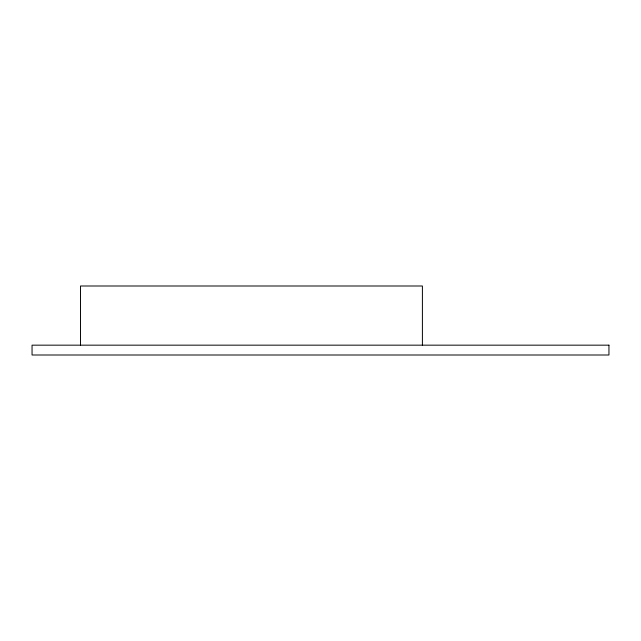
<?xml version="1.0" encoding="UTF-8"?>
<svg xmlns="http://www.w3.org/2000/svg" width="641" height="641" viewBox="0 0 641 641"><rect width="100%" height="100%" fill="white"/><g stroke="black" fill="none" stroke-linecap="round" stroke-linejoin="round"><path stroke-width="0.96" d="M422.403 345.162L422.403 285.998L80.518 285.998L80.518 345.162M608.95 345.162L32.05 345.162L32.05 355.002L608.95 355.002L608.95 345.162"/></g></svg>
